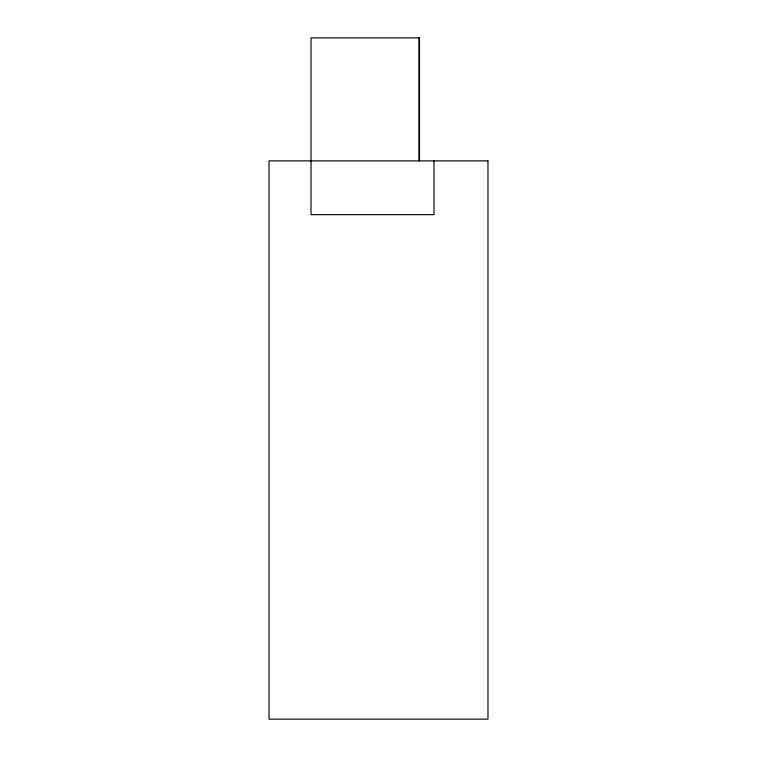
<?xml version="1.0" encoding="UTF-8"?>
<svg xmlns="http://www.w3.org/2000/svg" width="757" height="757" viewBox="0 0 757 757"><rect width="100%" height="100%" fill="white"/><g stroke="black" fill="none" stroke-linecap="round" stroke-linejoin="round"><path stroke-width="1.14" d="M433.988 160.863L433.988 214.666L311.013 214.666L311.013 37.85L419.492 37.85L419.492 160.863M418.99 37.85L418.99 160.863M487.981 160.863L269.019 160.863L269.019 719.15L487.981 719.15L487.981 160.863"/></g></svg>
